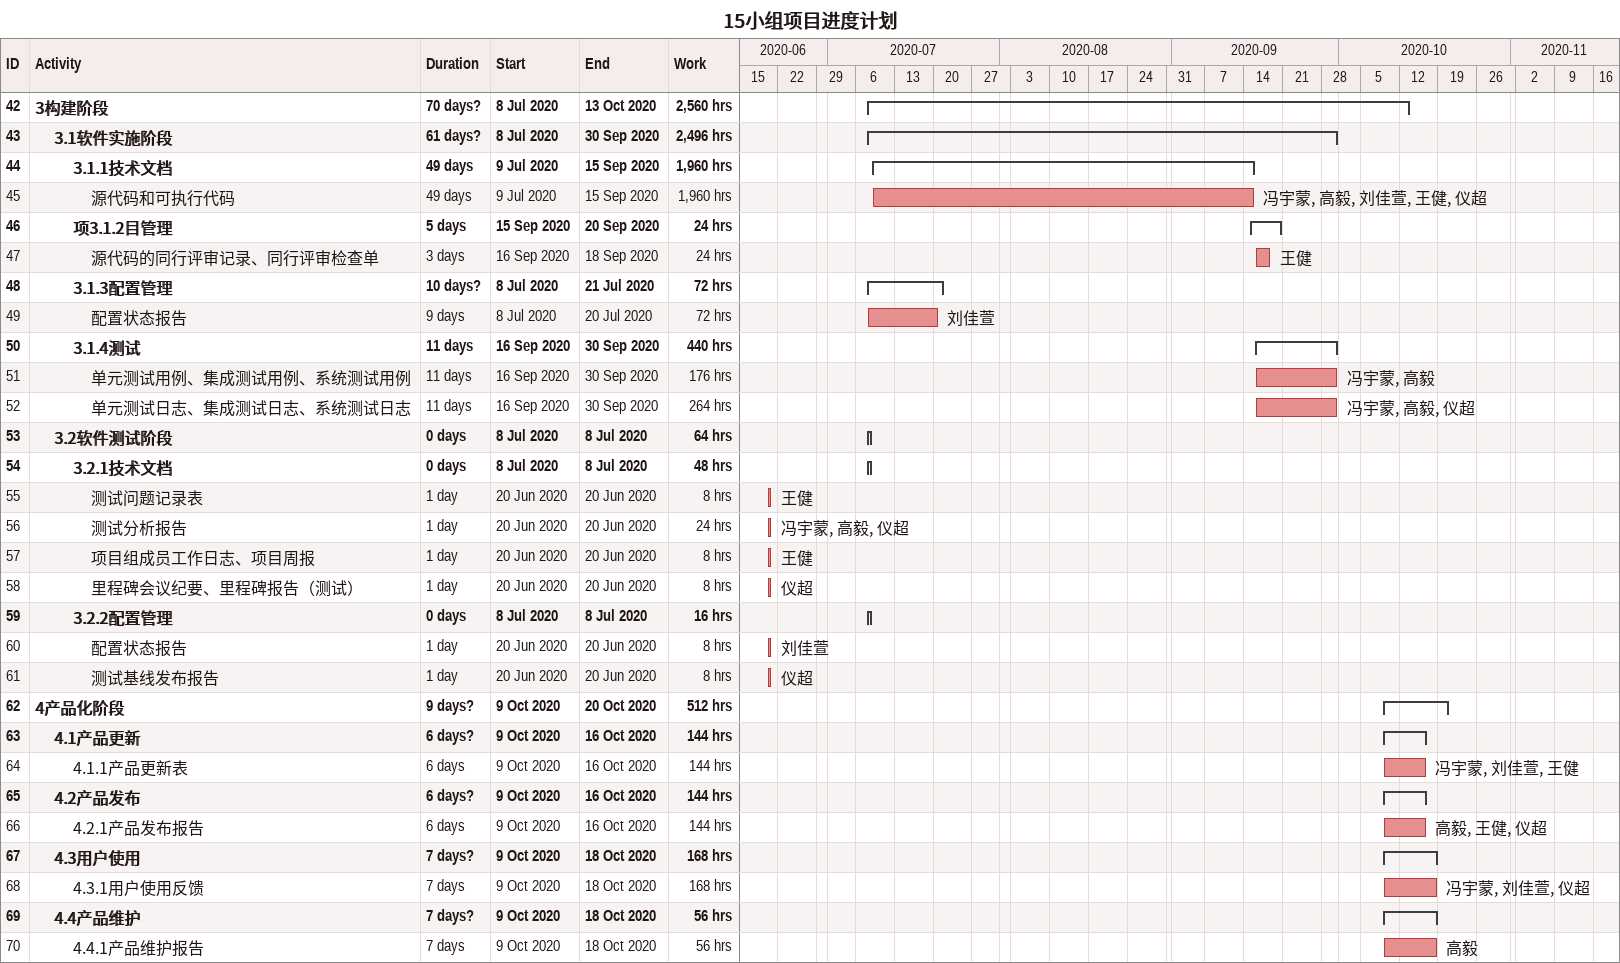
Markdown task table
15小组项目进度计划

| ID | Level | Task | Duration | Start | Finish | Resources | Work (h) |
|---|---|---|---|---|---|---|---|
| 42 | 1 | **3构建阶段** | 70d? | 2020-07-08 | 2020-10-13 |  | 2560 |
| 43 | 2 | **3.1软件实施阶段** | 61d? | 2020-07-08 | 2020-09-30 |  | 2496 |
| 44 | 3 | **3.1.1技术文档** | 49d | 2020-07-09 | 2020-09-15 |  | 1960 |
| 45 | 4 | 源代码和可执行代码 | 49d | 2020-07-09 | 2020-09-15 | 冯宇蒙, 高毅, 刘佳萱, 王健, 仪超 | 1960 |
| 46 | 3 | **项3.1.2目管理** | 5d | 2020-09-15 | 2020-09-20 |  | 24 |
| 47 | 4 | 源代码的同行评审记录、同行评审检查单 | 3d | 2020-09-16 | 2020-09-18 | 王健 | 24 |
| 48 | 3 | **3.1.3配置管理** | 10d? | 2020-07-08 | 2020-07-21 |  | 72 |
| 49 | 4 | 配置状态报告 | 9d | 2020-07-08 | 2020-07-20 | 刘佳萱 | 72 |
| 50 | 3 | **3.1.4测试** | 11d | 2020-09-16 | 2020-09-30 |  | 440 |
| 51 | 4 | 单元测试用例、集成测试用例、系统测试用例 | 11d | 2020-09-16 | 2020-09-30 | 冯宇蒙, 高毅 | 176 |
| 52 | 4 | 单元测试日志、集成测试日志、系统测试日志 | 11d | 2020-09-16 | 2020-09-30 | 冯宇蒙, 高毅, 仪超 | 264 |
| 53 | 2 | **3.2软件测试阶段** | 0d | 2020-07-08 | 2020-07-08 |  | 64 |
| 54 | 3 | **3.2.1技术文档** | 0d | 2020-07-08 | 2020-07-08 |  | 48 |
| 55 | 4 | 测试问题记录表 | 1d | 2020-06-20 | 2020-06-20 | 王健 | 8 |
| 56 | 4 | 测试分析报告 | 1d | 2020-06-20 | 2020-06-20 | 冯宇蒙, 高毅, 仪超 | 24 |
| 57 | 4 | 项目组成员工作日志、项目周报 | 1d | 2020-06-20 | 2020-06-20 | 王健 | 8 |
| 58 | 4 | 里程碑会议纪要、里程碑报告（测试） | 1d | 2020-06-20 | 2020-06-20 | 仪超 | 8 |
| 59 | 3 | **3.2.2配置管理** | 0d | 2020-07-08 | 2020-07-08 |  | 16 |
| 60 | 4 | 配置状态报告 | 1d | 2020-06-20 | 2020-06-20 | 刘佳萱 | 8 |
| 61 | 4 | 测试基线发布报告 | 1d | 2020-06-20 | 2020-06-20 | 仪超 | 8 |
| 62 | 1 | **4产品化阶段** | 9d? | 2020-10-09 | 2020-10-20 |  | 512 |
| 63 | 2 | **4.1产品更新** | 6d? | 2020-10-09 | 2020-10-16 |  | 144 |
| 64 | 3 | 4.1.1产品更新表 | 6d | 2020-10-09 | 2020-10-16 | 冯宇蒙, 刘佳萱, 王健 | 144 |
| 65 | 2 | **4.2产品发布** | 6d? | 2020-10-09 | 2020-10-16 |  | 144 |
| 66 | 3 | 4.2.1产品发布报告 | 6d | 2020-10-09 | 2020-10-16 | 高毅, 王健, 仪超 | 144 |
| 67 | 2 | **4.3用户使用** | 7d? | 2020-10-09 | 2020-10-18 |  | 168 |
| 68 | 3 | 4.3.1用户使用反馈 | 7d | 2020-10-09 | 2020-10-18 | 冯宇蒙, 刘佳萱, 仪超 | 168 |
| 69 | 2 | **4.4产品维护** | 7d? | 2020-10-09 | 2020-10-18 |  | 56 |
| 70 | 3 | 4.4.1产品维护报告 | 7d | 2020-10-09 | 2020-10-18 | 高毅 | 56 |
